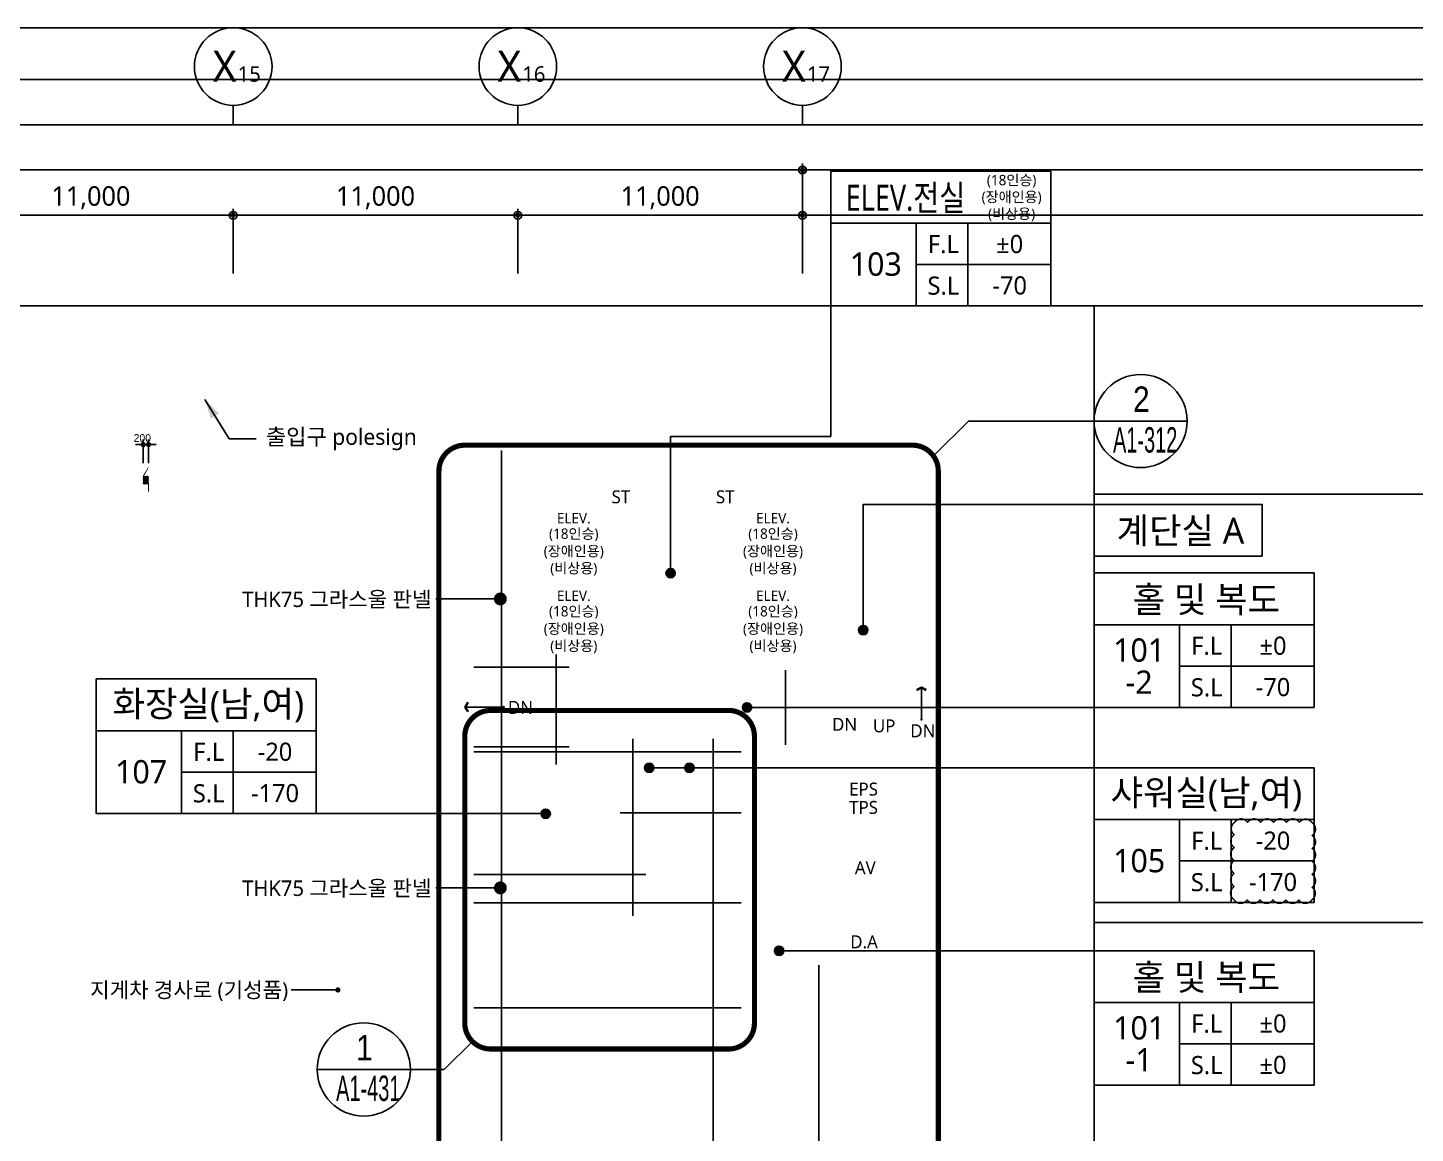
# Model space of a CAD drawing. Header units: millimetres. Extents: x 45782458 to 46215946, y 191740 to 1509539.
# Drawn here: x 46101832 to 46155455, y 1006698 to 1049440 of the extents above; entities that cross this region are included whole.
import ezdxf
from ezdxf.enums import TextEntityAlignment as Align

# ---------------------------------------------------------------- set-up
doc = ezdxf.new("R2010")
doc.units = ezdxf.units.MM
doc.header["$LTSCALE"] = 1000
doc.header["$MEASUREMENT"] = 0
doc.header["$PDSIZE"] = -10
for name, pattern in [('ACAD_ISO03W100', [30, 12, -18]), ('CEN', [62, 60, -1, 0, -1]), ('SYM$0$DASHDOT', [1, 0.5, -0.25, 0, -0.25])]:
    doc.linetypes.add(name, pattern=pattern)
doc.layers.get('0').update_dxf_attribs({"linetype": 'CONTINUOUS'})
doc.layers.get('Defpoints').update_dxf_attribs({"color": 171, "linetype": 'CONTINUOUS'})
for name, color, linetype in [('cen', 14, 'CONTINUOUS'), ('Center(AR)', 30, 'CEN'), ('DIM', 7, 'CONTINUOUS'), ('LED', 7, 'CONTINUOUS'), ('NDIM', 7, 'CONTINUOUS'), ('SYM(AXIS)', 7, 'CONTINUOUS'), ('SYM(STAIR)', 251, 'CONTINUOUS'), ('SYM(단차_HATCH)', 252, 'CONTINUOUS'), ('SYM(단차_LINE)', 2, 'CONTINUOUS'), ('TEXT(AXIS)', 2, 'CONTINUOUS'), ('TEXT(MIN)', 7, 'CONTINUOUS'), ('TEXT(노트)', 7, 'CONTINUOUS'), ('TEXT(실명)', 3, 'CONTINUOUS'), ('TEXT-기입', 6, 'CONTINUOUS'), ('TITLE', 7, 'CONTINUOUS'), ('구간정리', 6, 'CONTINUOUS'), ('구간정리-TEXT', 3, 'CONTINUOUS')]:
    doc.layers.add(name, color=color, linetype=linetype)
doc.layers.add('VE변경사항적용-20220616', color=10, linetype='CONTINUOUS', plot=False)
doc.styles.add('CGS', font='cgse', dxfattribs={"bigfont": 'cgs'})
doc.styles.add('SYM$0$ARIAL', font='arial.ttf')
doc.styles.add('SYM$0$돋움', font='', dxfattribs={"width": 0.9})
doc.styles.add('TE', font='malgun_0.ttf')
doc.styles.add('나눔바른고딕', font='NanumBarunGothic.ttf')
doc.styles.get('SYM$0$돋움').set_extended_font_data('Dotum')
doc.dimstyles.new('BA', dxfattribs={"dimscale": 500, "dimtxt": 3, "dimasz": 1, "dimexe": 1, "dimexo": 5, "dimgap": 0.9, "dimtad": 1, "dimdec": 0, "dimdsep": 46, "dimlunit": 6, "dimtxsty": 'TE', "dimblk": 'DDD', "dimcen": 2.5, "dimclrd": 256, "dimclre": 256, "dimclrt": 3, "dimazin": 2, "dimtfac": 1, "dimtdec": 0, "dimtix": 1, "dimtmove": 2, "dimatfit": 3, "dimldrblk": 'DDD', "dimfxl": 1, "dimtolj": 1, "dimtzin": 0, "dimarcsym": 2})
doc.dimstyles.new('NDIM 1200', dxfattribs={"dimscale": 500, "dimtxt": 3, "dimasz": 1, "dimexe": 2, "dimexo": 2, "dimgap": 1, "dimtad": 1, "dimdec": 0, "dimdsep": 46, "dimtxsty": 'CGS', "dimblk": 'DOT0', "dimcen": 1, "dimdle": 8, "dimclrd": 2, "dimclre": 2, "dimclrt": 2, "dimadec": 0, "dimazin": 0, "dimtfac": 1, "dimtdec": 0, "dimtix": 1, "dimtmove": 2, "dimatfit": 3, "dimldrblk": 'DOT0', "dimfxl": 1, "dimtolj": 1, "dimtzin": 0, "dimlwd": -1, "dimlwe": -1, "dimarcsym": 0})

# ---------------------------------------------------------------- blocks, each defined once
blk = doc.blocks.new('DDD')
at = {"layer": 'DIM', "color": 0}
for p, q in [((-1, 0), (1, 0)), ((0, -1), (0, 1))]:
    blk.add_line(p, q, dxfattribs=at)
for radius in [0.6, 0.3]:
    blk.add_circle((0, 0), radius, dxfattribs=at)
blk = doc.blocks.new('*D328')
at = {"layer": 'Defpoints', "color": 0, "ltscale": 0.4, "transparency": 16777216}
for p in [(46098772.3106778, 1042190.15709932), (46098772.3106778, 1038690.157099321), (46109772.3106778, 1038690.157099321)]:
    blk.add_point(p, dxfattribs=at)
at = {"layer": 'NDIM', "lineweight": -2, "ltscale": 0.4, "transparency": 16777216}
for p, q in [((46098772.3106778, 1039940.157099321), (46098772.3106778, 1042440.15709932)), ((46109772.3106778, 1039940.157099321), (46109772.3106778, 1042440.15709932)), ((46109522.3106778, 1042190.15709932), (46099022.3106778, 1042190.15709932))]:
    blk.add_line(p, q, dxfattribs=at)
at = {"layer": 'NDIM', "lineweight": -2, "ltscale": 0.4, "transparency": 16777216, "xscale": 250, "yscale": 250, "zscale": 250, "rotation": 180}
blk.add_blockref('DDD', (46098772.3106778, 1042190.15709932), dxfattribs=at)
at = {"layer": 'NDIM', "lineweight": -2, "ltscale": 0.4, "transparency": 16777216, "xscale": 250, "yscale": 250, "zscale": 250}
blk.add_blockref('DDD', (46109772.3106778, 1042190.15709932), dxfattribs=at)
at = {"layer": 'NDIM', "color": 3, "ltscale": 0.4, "transparency": 16777216, "insert": (46104272.3106778, 1042867.602751494), "char_height": 750, "attachment_point": 5, "style": 'TE'}
blk.add_mtext('\\A1;11,000', dxfattribs=at)
blk = doc.blocks.new('*D329')
at = {"layer": 'Defpoints', "color": 0, "ltscale": 0.4, "transparency": 16777216}
for p in [(46109772.3106778, 1042190.15709932), (46109772.3106778, 1038690.157099321), (46120772.3106778, 1038690.157099321)]:
    blk.add_point(p, dxfattribs=at)
at = {"layer": 'NDIM', "lineweight": -2, "ltscale": 0.4, "transparency": 16777216}
for p, q in [((46109772.3106778, 1039940.157099321), (46109772.3106778, 1042440.15709932)), ((46120772.3106778, 1039940.157099321), (46120772.3106778, 1042440.15709932)), ((46120522.3106778, 1042190.15709932), (46110022.3106778, 1042190.15709932))]:
    blk.add_line(p, q, dxfattribs=at)
at = {"layer": 'NDIM', "lineweight": -2, "ltscale": 0.4, "transparency": 16777216, "xscale": 250, "yscale": 250, "zscale": 250, "rotation": 180}
blk.add_blockref('DDD', (46109772.3106778, 1042190.15709932), dxfattribs=at)
at = {"layer": 'NDIM', "lineweight": -2, "ltscale": 0.4, "transparency": 16777216, "xscale": 250, "yscale": 250, "zscale": 250}
blk.add_blockref('DDD', (46120772.3106778, 1042190.15709932), dxfattribs=at)
at = {"layer": 'NDIM', "color": 3, "ltscale": 0.4, "transparency": 16777216, "insert": (46115272.3106778, 1042867.602751494), "char_height": 750, "attachment_point": 5, "style": 'TE'}
blk.add_mtext('\\A1;11,000', dxfattribs=at)
blk = doc.blocks.new('A$C2F20087E')
at = {"layer": 'SYM(AXIS)'}
blk.add_line((600.0000756429507, -3.89362685382e-05), (600.0000756434165, 299.9999610639643), dxfattribs=at)
blk.add_circle((600.0000756429507, 899.9999610637316), 600, dxfattribs=at)
blk = doc.blocks.new('*D330')
at = {"layer": 'Defpoints', "color": 0, "ltscale": 0.4, "transparency": 16777216}
for p in [(46120772.3106778, 1042190.15709932), (46120772.3106778, 1038690.157099321), (46131772.3106778, 1038690.157099321)]:
    blk.add_point(p, dxfattribs=at)
at = {"layer": 'NDIM', "lineweight": -2, "ltscale": 0.4, "transparency": 16777216}
for p, q in [((46120772.3106778, 1039940.157099321), (46120772.3106778, 1042440.15709932)), ((46131772.3106778, 1039940.157099321), (46131772.3106778, 1042440.15709932)), ((46131522.3106778, 1042190.15709932), (46121022.3106778, 1042190.15709932))]:
    blk.add_line(p, q, dxfattribs=at)
at = {"layer": 'NDIM', "lineweight": -2, "ltscale": 0.4, "transparency": 16777216, "xscale": 250, "yscale": 250, "zscale": 250, "rotation": 180}
blk.add_blockref('DDD', (46120772.3106778, 1042190.15709932), dxfattribs=at)
at = {"layer": 'NDIM', "lineweight": -2, "ltscale": 0.4, "transparency": 16777216, "xscale": 250, "yscale": 250, "zscale": 250}
blk.add_blockref('DDD', (46131772.3106778, 1042190.15709932), dxfattribs=at)
at = {"layer": 'NDIM', "color": 3, "ltscale": 0.4, "transparency": 16777216, "insert": (46126272.3106778, 1042867.602751494), "char_height": 750, "attachment_point": 5, "style": 'TE'}
blk.add_mtext('\\A1;11,000', dxfattribs=at)
blk = doc.blocks.new('A$C51E23882')
at = {"layer": 'TITLE'}
blk.add_lwpolyline([(8499.999789711088, 0.0003660599468275905), (-0.0002102889120578766, 0.0003660599468275905), (-0.0002102889120578766, 5200.000366059947), (8499.999789711088, 5200.000366059947)], close=True, dxfattribs=at)
for points in [[(8499.999789711088, 3200.000366059947), (-0.0002102889120578766, 3200.000366059947)], [(3299.999789711088, 3200.000366059947), (3299.999789711088, 0.0003660599468275905)], [(5299.999789711088, 3200.000366059947), (5299.999789711088, 0.0003660599468275905)], [(3299.999789711088, 1600.000366059947), (8499.999789711088, 1600.000366059947)]]:
    blk.add_lwpolyline(points, dxfattribs=at)
at = {"layer": 'TITLE', "style": '나눔바른고딕'}
for s, p in [('F.L', (4351.586016915739, 2378.060856557102)), ('S.L', (4351.586016915739, 778.0608565571019))]:
    blk.add_text(s, height=700, dxfattribs=at).set_placement(p, align=Align.MIDDLE)
blk = doc.blocks.new('A$C31C7260E')
at = {"layer": 'TITLE'}
for points in [[(0.001249125227332115, -0.00322510302066803), (0.001249125227332115, 3999.996774896979), (13000.00124912523, 3999.996774896979), (13000.00124912523, -0.00322510302066803)], [(13000.00124912523, -0.00322510302066803), (0.001249125227332115, -0.00322510302066803)]]:
    blk.add_lwpolyline(points, dxfattribs=at)
blk = doc.blocks.new('DOT0')
blk.add_line((-3, 0), (3, 0))
at = {"color": 6}
blk.add_circle((0, 0), 0.75, dxfattribs=at)
blk = doc.blocks.new('*D1094')
at = {"layer": 'Defpoints', "color": 0, "ltscale": 0.4, "transparency": 16777216}
for p in [(46106297.59336418, 1033324.997920098), (46106297.59336418, 1032401.342728057), (46106497.59336417, 1032401.342728057)]:
    blk.add_point(p, dxfattribs=at)
at = {"layer": 'NDIM', "ltscale": 0.4, "transparency": 16777216}
for p, q in [((46106197.59336418, 1033324.997920098), (46106097.59336418, 1033324.997920098)), ((46106297.59336418, 1032601.342728057), (46106297.59336418, 1033524.997920098)), ((46106497.59336417, 1033324.997920098), (46106297.59336418, 1033324.997920098)), ((46106497.59336417, 1032601.342728057), (46106497.59336417, 1033524.997920098)), ((46106597.59336417, 1033324.997920098), (46106697.59336417, 1033324.997920098))]:
    blk.add_line(p, q, dxfattribs=at)
at = {"layer": 'NDIM', "ltscale": 0.4, "transparency": 16777216, "xscale": 100, "yscale": 100, "zscale": 100}
blk.add_blockref('DOT0', (46106297.59336418, 1033324.997920098), dxfattribs=at)
at = {"layer": 'NDIM', "ltscale": 0.4, "transparency": 16777216, "xscale": 100, "yscale": 100, "zscale": 100, "rotation": 180}
blk.add_blockref('DOT0', (46106497.59336417, 1033324.997920098), dxfattribs=at)
at = {"layer": 'NDIM', "ltscale": 0.4, "transparency": 16777216, "insert": (46106260.09336417, 1033574.997920098), "char_height": 300, "attachment_point": 5, "style": 'CGS'}
blk.add_mtext('\\A1;200', dxfattribs=at)
blk = doc.blocks.new('SYM$0$det-tar-wi')
at = {"layer": '구간정리', "ltscale": 0.2}
blk.add_line((0, 0), (11, 0), dxfattribs=at)
blk.add_circle((5.5, 0), 5.5, dxfattribs=at)
at = {"layer": '구간정리-TEXT', "color": 3, "style": 'SYM$0$ARIAL'}
blk.add_attdef('2', text='', height=3, dxfattribs=at).set_placement((5.5, 2.583294609910809), align=Align.MIDDLE_CENTER)
at = {"layer": '구간정리-TEXT', "color": 3, "style": 'SYM$0$ARIAL', "width": 0.6}
blk.add_attdef('A1.00', text='', height=3, dxfattribs=at).set_placement((5.56721542077139, -2.223279088560957), align=Align.MIDDLE_CENTER)

msp = doc.modelspace()

# ---------------------------------------------------------------- hatches: boundary and pattern name
at = {"layer": 'LED'}
h = msp.add_hatch(color=256, dxfattribs=at)
h.dxf.hatch_style = 1
edge = h.paths.add_edge_path()
edge.add_arc((46126677.78390108, 1028351.497791776), 180, 180, 540, ccw=False)
h = msp.add_hatch(color=256, dxfattribs=at)
h.dxf.hatch_style = 1
edge = h.paths.add_edge_path()
edge.add_arc((46134122.31067777, 1026151.342728058), 180, 180, 540, ccw=False)
h = msp.add_hatch(color=256, dxfattribs=at)
h.dxf.hatch_style = 1
edge = h.paths.add_edge_path()
edge.add_arc((46129629.70361925, 1023161.342728059), 180, 180, 540, ccw=False)
h = msp.add_hatch(color=256, dxfattribs=at)
h.dxf.hatch_style = 1
edge = h.paths.add_edge_path()
edge.add_arc((46125852.31067781, 1020826.342727969), 180, 180, 540, ccw=False)
h = msp.add_hatch(color=256, dxfattribs=at)
h.dxf.hatch_style = 1
edge = h.paths.add_edge_path()
edge.add_arc((46127402.31067781, 1020826.342727969), 180, 180, 540, ccw=False)
h = msp.add_hatch(color=256, dxfattribs=at)
h.dxf.hatch_style = 1
edge = h.paths.add_edge_path()
edge.add_arc((46121848.70578865, 1019052.497920103), 180, 270, 630, ccw=False)
h = msp.add_hatch(color=256, dxfattribs=at)
h.dxf.hatch_style = 1
edge = h.paths.add_edge_path()
edge.add_arc((46130867.70361925, 1013755.279885789), 180, 180, 540, ccw=False)
at = {"layer": 'SYM(단차_HATCH)'}
h = msp.add_hatch(dxfattribs=at)
h.set_pattern_fill('ANSI31', color=251, scale=7, angle=270.0000000000654, style=0)
h.set_pattern_definition([(315.0000000000654, (46103583.06653038, -1849903.121343401), (15.71544821185309, 15.71544821188895), [])])
h.paths.add_polyline_path([(46106497.59336418, 1031801.342728057), (46106497.59336418, 1032101.342728057), (46106297.59336418, 1032101.342728057), (46106297.59336418, 1031801.342728057)])

# ---------------------------------------------------------------- linework, layer by layer
msp.add_line((46109612.74673665, 1033549.942088204), (46108672.3106778, 1035066.795399126))
at = {"ltscale": 10000}
msp.add_line((46131118.351509, 1024601.342728058), (46131118.351509, 1021721.342728059), dxfattribs=at)
for points in [[(46126674.70578705, 1028307.997922152), (46126674.70578705, 1033639.653838164), (46132865.10069513, 1033639.653838164), (46132865.10069513, 1038690.15709921)], [(46134122.31067777, 1026151.342728058), (46134122.31067777, 1031012.010870309), (46143042.21387835, 1031012.010870309)], [(46143042.21387835, 1023161.342728059), (46129629.70361925, 1023161.342728059)], [(46143042.21387835, 1020826.342727969), (46125852.31067781, 1020826.342727969)], [(46121848.70578865, 1019061.997920103), (46112972.31067781, 1019061.916877871)], [(46143042.21387835, 1013755.279885789), (46130867.70361925, 1013755.279885789)]]:
    msp.add_lwpolyline(points, dxfattribs=at)
msp.add_lwpolyline([(46109612.74673665, 1033549.942088204), (46110662.74673665, 1033549.942088204)])
msp.add_solid([(46108672.3106778, 1035066.795399125), (46108908.15411913, 1034330.56573307), (46109226.86885126, 1034528.166136757)])
at = {"layer": 'cen', "ltscale": 10000}
for p, q in [((46143042.21387835, 1031401.342728058), (46172222.29659686, 1031401.342728059)), ((46143042.21387835, 1014851.342728058), (46172222.29659686, 1014851.342728059))]:
    msp.add_line(p, q, dxfattribs=at)
at = {"layer": 'Center(AR)'}
for p, q in [((46120134.81067783, 1004388.84272812), (46120134.81067775, 1033101.342728059)), ((46122259.8106778, 1020951.342728059), (46122259.8106778, 1025213.842728098)), ((46119072.31067782, 1024713.842728098), (46122759.8106778, 1024713.842728098)), ((46119072.31067782, 1021638.842728059), (46122759.8106778, 1021638.842728059)), ((46125222.31067783, 1015101.342728672), (46125222.31067781, 1021951.342728059)), ((46128322.31067785, 1004388.84272812), (46128322.3106778, 1021951.342728059)), ((46119072.31067782, 1021451.342728059), (46129397.3106778, 1021451.342728059)), ((46124722.31067781, 1019081.342728059), (46129397.3106778, 1019081.342728059)), ((46119072.31067782, 1016701.342728058), (46125722.31067783, 1016701.342728058)), ((46119072.31067782, 1015601.342728672), (46129397.3106778, 1015601.342728673)), ((46132409.81067792, 937951.3427280574), (46132409.81067776, 1013201.342728058)), ((46119072.31067782, 1011551.342728304), (46129397.3106778, 1011551.342728304))]:
    msp.add_line(p, q, dxfattribs=at)
at = {"layer": 'Defpoints'}
for points in [[(46182972.31067781, 911740.1570992097), (46006272.31067781, 911740.1570992097), (46006272.31067781, 1049440.15709921), (46182972.31067781, 1049440.15709921)], [(46180972.31067781, 913740.1570992097), (46010022.31067781, 913740.1570992097), (46010022.31067781, 1047440.15709921), (46180972.31067781, 1047440.15709921)], [(46179222.31067781, 915490.1570992097), (46011772.31067781, 915490.1570992097), (46011772.31067781, 1045690.15709921), (46179222.31067781, 1045690.15709921)], [(46177472.31067781, 917240.1570992097), (46013522.31067781, 917240.1570992097), (46013522.31067781, 1043940.15709921), (46177472.31067781, 1043940.15709921)], [(46175722.31067781, 918990.1570992097), (46015272.31067781, 918990.1570992097), (46015272.31067781, 1042190.15709921), (46175722.31067781, 1042190.15709921)], [(46172222.31067781, 922490.1570992097), (46018772.31067781, 922490.1570992097), (46018772.31067781, 1038690.15709921), (46172222.31067781, 1038690.15709921)], [(46143042.21387835, 922490.1570992097), (46018772.31067781, 922490.1570992097), (46018772.31067781, 1038690.15709921), (46143042.21387835, 1038690.15709921)]]:
    msp.add_lwpolyline(points, close=True, dxfattribs=at)
at = {"layer": 'LED'}
for centre in [(46126677.78390108, 1028351.497791776), (46134122.31067777, 1026151.342728058), (46129629.70361925, 1023161.342728059), (46125852.31067781, 1020826.342727969), (46127402.31067781, 1020826.342727969), (46121848.70578865, 1019052.497920103), (46130867.70361925, 1013755.279885789)]:
    msp.add_circle(centre, 180, dxfattribs=at)
at = {"layer": 'NDIM', "ltscale": 0.4}
for p, q in [((46131772.3106778, 1039940.157099321), (46131772.3106778, 1044190.157099321)), ((46131522.3106778, 1043940.157099321), (46018772.31067781, 1043940.15709932))]:
    msp.add_line(p, q, dxfattribs=at)
at = {"layer": 'SYM(STAIR)'}
for points in [[(46136197.09525628, 1023850.182057309), (46136211.40153553, 1023825.402854766), (46136372.31067774, 1023918.303791339), (46136533.21981994, 1023825.402854766), (46136547.5260992, 1023850.182057309), (46136372.31067774, 1023951.342728059)], [(46118823.47134856, 1023001.127306618), (46118848.2505511, 1023015.433585875), (46118755.34961453, 1023176.342728079), (46118848.2505511, 1023337.251870282), (46118823.47134856, 1023351.558149539), (46118722.31067781, 1023176.342728079)]]:
    msp.add_lwpolyline(points, close=True, dxfattribs=at)
for points in [[(46136372.31067774, 1023951.342728059), (46136372.31067774, 1022701.342728056)], [(46118722.31067781, 1023176.342728079), (46120222.31067781, 1023176.342728079)]]:
    msp.add_lwpolyline(points, dxfattribs=at)
at = {"layer": 'SYM(STAIR)', "const_width": 50.00000000000001}
for points in [[(46120222.31067781, 1023201.342728079, -1), (46120222.31067781, 1023151.342728079, -1)], [(46136372.31067774, 1022726.342728059, -1), (46136372.31067774, 1022676.342728059, -1)]]:
    msp.add_lwpolyline(points, format="xyb", close=True, dxfattribs=at)
at = {"layer": 'SYM(단차_LINE)', "const_width": 30}
msp.add_lwpolyline([(46106497.59336417, 1032401.342728059), (46106497.59336418, 1032101.342728059), (46106297.59336418, 1032101.342728057), (46106297.59336418, 1031801.342728057), (46106497.59336418, 1031801.342728055), (46106497.59336418, 1031501.342728055)], dxfattribs=at)
at = {"layer": 'VE변경사항적용-20220616', "linetype": 'ACAD_ISO03W100'}
msp.add_lwpolyline([(46148456.22926883, 1015720.781778625, 0.52056705), (46148956.22926883, 1015720.781778625, 0.52056705), (46149456.22926883, 1015720.781778625, 0.52056705), (46149956.22926883, 1015720.781778625, 0.52056705), (46150456.22926883, 1015720.781778625, 0.52056705), (46150956.22926883, 1015720.781778625, 0.52056705), (46151456.22926883, 1015720.781778625, 0.52056705), (46151467.57123327, 1016209.439814191, 0.52056705), (46151467.57123327, 1016709.439814191, 0.52056705), (46151467.57123327, 1017209.439814191, 0.52056705), (46151467.57123327, 1017709.439814191, 0.52056705), (46151467.57123327, 1018209.439814191, 0.52056705), (46151467.57123327, 1018709.439814191, 0.52056705), (46150977.74388408, 1018719.612465004, 0.52056705), (46150477.74388408, 1018719.612465004, 0.52056705), (46149977.74388408, 1018719.612465004, 0.52056705), (46149477.74388408, 1018719.612465004, 0.52056705), (46148977.74388408, 1018719.612465004, 0.52056705), (46148477.74388408, 1018719.612465004, 0.52056705), (46148456.22926883, 1018241.127080253, 0.52056705), (46148456.22926883, 1017741.127080253, 0.52056705), (46148456.22926883, 1017241.127080253, 0.52056705), (46148456.22926883, 1016741.127080253, 0.52056705), (46148456.22926883, 1016241.127080253, 0.52056705)], format="xyb", close=True, dxfattribs=at)
at = {"layer": '구간정리', "ltscale": 0.2}
for points in [[(46136835.06880996, 1032883.944010907), (46138184.99993776, 1034233.875138749), (46143042.21387835, 1034233.875138749)], [(46119015.20389663, 1010249.235947108), (46117931.53933139, 1009165.571381829), (46116613.88879716, 1009165.571381829)]]:
    msp.add_lwpolyline(points, dxfattribs=at)
at = {"layer": '구간정리', "linetype": 'SYM$0$DASHDOT', "ltscale": 2, "const_width": 200}
for points in [[(46118722.31067782, 1001251.34272806), (46136022.31067774, 1001251.34272806, 0.414213562373095), (46137022.31067774, 1002251.34272806), (46137022.31067774, 1032301.342759181, 0.414213562373095), (46136022.31067774, 1033301.342759181), (46118722.31067782, 1033301.342759181, 0.414213562373095), (46117722.31067782, 1032301.342759181), (46117722.31067782, 1002251.34272806, 0.414213562373095)], [(46119722.31067781, 1009956.342728304), (46128917.31067781, 1009956.342728304, 0.414213562373095), (46129917.31067781, 1010956.342728304), (46129917.31067781, 1022046.342728059, 0.414213562373095), (46128917.31067781, 1023046.342728059), (46119722.31067781, 1023046.342728059, 0.414213562373095), (46118722.31067781, 1022046.342728059), (46118722.31067781, 1010956.342728304, 0.414213562373095)]]:
    msp.add_lwpolyline(points, format="xyb", close=True, dxfattribs=at)

# ---------------------------------------------------------------- block references
for name, p, xscale, yscale, zscale in [('A$C2F20087E', (46108272.3104887, 1045690.15719655), 2.5, 2.5, 2.5), ('A$C2F20087E', (46119272.3104887, 1045690.15719655), 2.5, 2.5, 2.5), ('A$C2F20087E', (46130272.3104887, 1045690.15719655), 2.5, 2.5, 2.5), ('A$C31C7260E', (46143042.21325379, 1029012.01248286), 0.5, 0.5, 0.5)]:
    msp.add_blockref(name, p, dxfattribs=dict(xscale=xscale, yscale=yscale, zscale=zscale))
for p in [(46132865.10090543, 1038690.15673315), (46143042.21408863, 1023161.342361999), (46104472.3108881, 1019061.916511811), (46143042.21408863, 1015626.342361909), (46143042.21408863, 1008555.279519729)]:
    msp.add_blockref('A$C51E23882', p)
at = {"layer": 'NDIM', "ltscale": 0.4, "xscale": 250, "yscale": 250, "zscale": 250}
msp.add_blockref('DDD', (46131772.3106778, 1043940.157099321), dxfattribs=at)
at = {"layer": '구간정리'}
ref = msp.add_blockref('SYM$0$det-tar-wi', (46146642.21387835, 1034233.875138749), dxfattribs=dict(at, xscale=-327.2727272727273, yscale=327.2727272727273, zscale=327.2727272727273))
ref.add_attrib('A1.00', 'A1-312', dxfattribs={"layer": '구간정리-TEXT', "color": 3, "height": 981.8181818181818, "style": 'SYM$0$돋움', "width": 0.6}).set_placement((46145016.84617705, 1033506.256527951), align=Align.MIDDLE_CENTER)
ref.add_attrib('2', '2', dxfattribs={"layer": '구간정리-TEXT', "color": 3, "height": 981.8181818181818, "style": 'SYM$0$돋움', "width": 0.9}).set_placement((46144869.79004709, 1035079.317011085), align=Align.MIDDLE_CENTER)
ref = msp.add_blockref('SYM$0$det-tar-wi', (46116618.31067789, 1009165.571381829), dxfattribs=dict(at, xscale=-327.2727272727273, yscale=327.2727272727273, zscale=327.2727272727273))
ref.add_attrib('A1.00', 'A1-431', dxfattribs={"layer": '구간정리-TEXT', "color": 3, "height": 981.8181818181818, "style": 'SYM$0$돋움', "width": 0.6}).set_placement((46114992.94297659, 1008437.952771031), align=Align.MIDDLE_CENTER)
ref.add_attrib('2', '1', dxfattribs={"layer": '구간정리-TEXT', "color": 3, "height": 981.8181818181818, "style": 'SYM$0$돋움', "width": 0.9}).set_placement((46114845.88684663, 1010011.013254164), align=Align.MIDDLE_CENTER)

# ---------------------------------------------------------------- texts
at = {"layer": 'TEXT(AXIS)', "style": '나눔바른고딕'}
for s, height, p in [('X', 1200, (46109443.20597743, 1047950.117603226)), ('X', 1200, (46120443.20597743, 1047950.117603226)), ('X', 1200, (46131443.20597743, 1047950.117603226)), ('15', 600, (46110391.29060417, 1047650.169910161)), ('16', 600, (46121391.29060417, 1047650.169910161)), ('17', 600, (46132391.29060417, 1047650.169910161))]:
    msp.add_text(s, height=height, dxfattribs=at).set_placement(p, align=Align.MIDDLE)
at = {"layer": 'TEXT(MIN)', "style": '나눔바른고딕'}
for s, p in [('(18인승)', (46139855.81782471, 1043349.366247124)), ('(장애인용)', (46139855.81782471, 1042699.366247124)), ('(비상용)', (46139855.81782471, 1042049.366247124))]:
    msp.add_text(s, height=400, dxfattribs=at).set_placement(p, align=Align.CENTER)
for s, p in [('ST', (46124755.16009237, 1031304.117894151)), ('ST', (46128787.89126928, 1031304.117894151)), ('DN', (46120874.17334132, 1023160.608750947)), ('DN', (46133400.38358019, 1022507.146860697)), ('UP', (46134929.03601046, 1022448.80226279)), ('DN', (46136425.38358012, 1022257.146860694)), ('EPS', (46134133.86101425, 1020005.326821187)), ('TPS', (46134133.86101425, 1019296.601567639)), ('AV', (46134199.63304526, 1016961.316910313)), ('D.A', (46134152.64965744, 1014099.247841168))]:
    msp.add_text(s, height=500, dxfattribs=at).set_placement(p, align=Align.MIDDLE_CENTER)
for s, p in [('THK75 그라스울 판넬', (46117433.71040867, 1027343.939355732)), ('THK75 그라스울 판넬', (46117433.71040867, 1016172.415830576)), ('지게차 경사로 (기성품)', (46111895.696722, 1012238.819658099))]:
    msp.add_text(s, height=600, dxfattribs=at).set_placement(p, align=Align.MIDDLE_RIGHT)
at = {"layer": 'TEXT(노트)', "style": '나눔바른고딕'}
msp.add_text('출입구 polesign', height=625, dxfattribs=at).set_placement((46111035.51511391, 1033625.358176969), align=Align.MIDDLE_LEFT)
for s, p in [('ELEV.', (46122934.70117468, 1030474.474688585)), ('ELEV.', (46130634.70117468, 1030474.474688585)), ('(18인승)', (46122934.70117468, 1029860.100966824)), ('(18인승)', (46130634.70117468, 1029860.100966824)), ('(장애인용)', (46122934.70117468, 1029188.059418193)), ('(장애인용)', (46130634.70117468, 1029188.059418193)), ('(비상용)', (46122934.70117468, 1028527.06387787)), ('(비상용)', (46130634.70117468, 1028527.063877871)), ('ELEV.', (46122934.70117468, 1027474.474688585)), ('ELEV.', (46130634.70117468, 1027474.474688585)), ('(18인승)', (46122934.70117468, 1026860.100966824)), ('(18인승)', (46130634.70117468, 1026860.100966824)), ('(장애인용)', (46122934.70117468, 1026188.059418193)), ('(장애인용)', (46130634.70117468, 1026188.059418193)), ('(비상용)', (46122934.70117468, 1025527.06387787)), ('(비상용)', (46130634.70117468, 1025527.063877871))]:
    msp.add_text(s, height=400, dxfattribs=at).set_placement(p, align=Align.MIDDLE)
at = {"layer": 'TEXT(실명)', "style": '나눔바른고딕', "width": 0.8}
msp.add_text('ELEV.전실', height=1000, dxfattribs=at).set_placement((46135754.86895908, 1042884.28633727), align=Align.MIDDLE)
at = {"layer": 'TEXT(실명)', "style": '나눔바른고딕'}
for s, p in [('계단실 A', (46146379.94141299, 1030006.140108369)), ('홀 및 복도', (46147379.94141299, 1027355.471966119)), ('화장실(남,여)', (46108810.03821246, 1023256.046115931)), ('샤워실(남,여)', (46147379.94141299, 1019820.471966029)), ('홀 및 복도', (46147379.94141299, 1012749.409123849))]:
    msp.add_text(s, height=1000, dxfattribs=at).set_placement(p, align=Align.MIDDLE)
at = {"layer": 'TEXT-기입', "style": '나눔바른고딕'}
for s, height, p in [('±0', 700, (46139781.21241473, 1041078.041539231)), ('103', 900, (46134606.37288953, 1040303.469131945)), ('-70', 700, (46139781.21241473, 1039478.041539231)), ('101', 900, (46144783.48607273, 1025381.154760794)), ('±0', 700, (46149958.32559794, 1025549.22716808)), ('-2', 900, (46144783.48607273, 1024144.654760794)), ('-70', 700, (46149958.32559794, 1023949.22716808)), ('-20', 700, (46111388.4223974, 1021449.801317892)), ('107', 900, (46106213.5828722, 1020675.228910606)), ('-170', 700, (46111388.4223974, 1019849.801317892)), ('-20', 700, (46149958.32559794, 1018014.22716799)), ('105', 900, (46144783.48607273, 1017239.654760704)), ('-170', 700, (46149958.32559794, 1016414.22716799)), ('101', 900, (46144783.48607273, 1010775.091918524)), ('±0', 700, (46149958.32559794, 1010943.16432581)), ('-1', 900, (46144783.48607273, 1009538.591918524)), ('±0', 700, (46149958.32559794, 1009343.16432581))]:
    msp.add_text(s, height=height, dxfattribs=at).set_placement(p, align=Align.MIDDLE)

# ---------------------------------------------------------------- dimensions: what is measured, and where the dimension line sits
at = {"layer": 'NDIM', "ltscale": 0.4}
for base, p1, p2, picture, middle in [((46098772.3106778, 1042190.15709932), (46109772.3106778, 1038690.157099321), (46098772.3106778, 1038690.157099321), '*D328', (46104272.3106778, 1042867.602751494)), ((46109772.3106778, 1042190.15709932), (46120772.3106778, 1038690.157099321), (46109772.3106778, 1038690.157099321), '*D329', (46115272.3106778, 1042867.602751494)), ((46120772.3106778, 1042190.15709932), (46131772.3106778, 1038690.157099321), (46120772.3106778, 1038690.157099321), '*D330', (46126272.3106778, 1042867.602751494))]:
    dim = msp.add_linear_dim(base=base, p1=p1, p2=p2, angle=180, dimstyle='BA', override={"dimscale": 250}, dxfattribs=at)
    dim.commit()
    dim.dimension.update_dxf_attribs({"geometry": picture, "text_midpoint": middle})
dim = msp.add_linear_dim(base=(46106297.59336418, 1033324.997920098), p1=(46106497.59336417, 1032401.342728057), p2=(46106297.59336418, 1032401.342728057), dimstyle='NDIM 1200', override={"dimscale": 100, "dimclrd": 256, "dimclre": 256, "dimclrt": 256}, dxfattribs=at)
dim.commit()
dim.dimension.update_dxf_attribs({"geometry": '*D1094', "text_midpoint": (46106260.09336417, 1033574.997920098), "dimtype": 160})

# ---------------------------------------------------------------- leaders
at = {"layer": 'LED', "ltscale": 10000}
for points, override in [([(46120097.31067781, 1027356.199506405), (46117605.93330821, 1027356.199506405)], {"dimtad": 0, "dimclrd": 256, "dimldrblk": 'Dot'}), ([(46120097.31067781, 1016184.675981248), (46117605.93330821, 1016184.675981248)], {"dimtad": 0, "dimclrd": 256, "dimldrblk": 'Dot'}), ([(46113818.31067789, 1012238.819658099), (46112018.31067789, 1012238.819658099)], {"dimasz": 0.4, "dimtad": 0, "dimclrd": 256, "dimldrblk": 'Dot'})]:
    msp.add_leader(points, dimstyle='NDIM 1200', override=override, dxfattribs=at)

doc.saveas('drawing.dxf')
